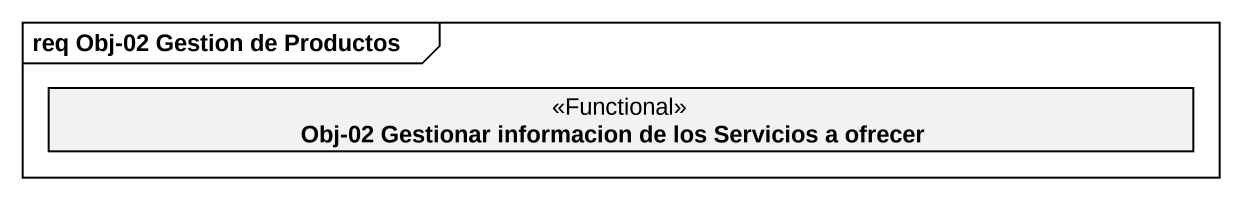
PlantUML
@startuml
mainframe req Obj-02 Gestion de Productos
hide circle
hide empty members
class "Obj-02 Gestionar informacion de los Servicios a ofrecer" as Obj_02_Gestionar <<Functional>>
@enduml
